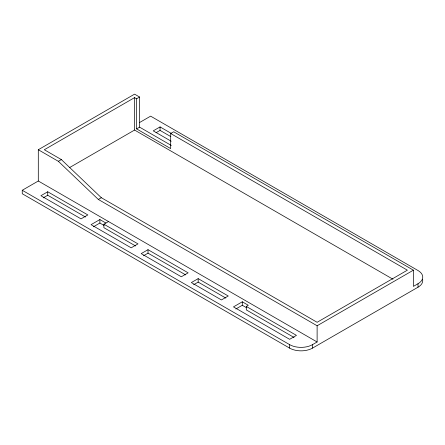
<?xml version="1.0" encoding="UTF-8"?>
<svg xmlns="http://www.w3.org/2000/svg" width="445" height="445" viewBox="0 0 445 445"><rect width="100%" height="100%" fill="white"/><g stroke="black" fill="none" stroke-linecap="round" stroke-linejoin="round"><path stroke-width="0.67" d="M38.298 149.737L58.356 161.318L98.312 199.438L317.118 325.768L317.118 341.983L38.298 181.004L38.298 149.737L134.579 94.145L139.597 97.043L139.597 127.153L171.303 145.459M136.587 98.779L134.579 97.622L44.316 149.737L61.365 159.583L101.321 197.702L317.118 322.291L407.381 270.176L170.685 133.522L170.685 148.58L136.587 128.889L136.587 98.779L139.597 97.043M58.356 161.318L61.365 159.583M422.611 279.382A16.17 9.334 0 0 1 418.016 287.203L312.501 348.118A16.17 9.334 0 0 1 289.634 348.118L22.25 193.742L22.25 190.271L38.298 181.004M139.335 122.67L150.627 116.151L418.016 270.527A16.17 9.334 0 0 1 418.016 283.726L418.016 287.203M69.587 167.57L134.579 130.051L392.963 279.226M136.587 128.889L139.597 127.153M47.726 191.773L40.907 195.711L81.023 218.873L87.843 214.935L47.726 191.773L47.726 195.249L85.446 217.027M171.431 133.489L160.055 126.92L153.236 130.858L171.197 141.232M43.176 197.875L47.726 195.249M156.078 132.693L160.055 130.396L170.835 136.621M170.685 133.522L173.695 131.787L413.399 270.176L413.399 286.391L418.016 283.726M98.312 199.438L101.321 197.702M105.893 223.045L99.88 219.569L91.053 224.664L131.169 247.826L137.989 243.888L103.891 224.202L103.891 227.679L135.597 245.985M93.406 226.783L99.88 223.045L104.091 225.476M103.891 224.202L108.502 221.538M148.018 249.678L141.198 253.617L181.315 276.779L188.14 272.841L148.018 249.678L148.018 253.155L185.743 274.932M143.474 255.78L148.018 253.155M198.17 278.631L191.35 282.569L221.438 299.941L228.257 296.003L198.17 278.631L198.17 282.108L225.849 298.089M193.619 284.733L198.17 282.108M246.308 306.427L248.316 305.27L242.297 301.793L233.469 306.889L289.634 339.318L296.459 335.38L246.308 306.427L246.308 309.904L294.067 337.477M235.822 309.008L242.297 305.27L246.508 307.701M317.118 325.768L413.399 270.176M22.25 190.271L289.634 344.641A16.17 9.334 0 0 0 312.501 344.641L317.118 341.983M312.501 344.641L312.501 348.118M289.634 344.641L289.634 348.118M242.297 301.793L242.297 305.27M160.055 126.92L160.055 130.396M134.579 97.622L134.579 130.051M99.88 219.569L99.88 223.045"/></g></svg>
